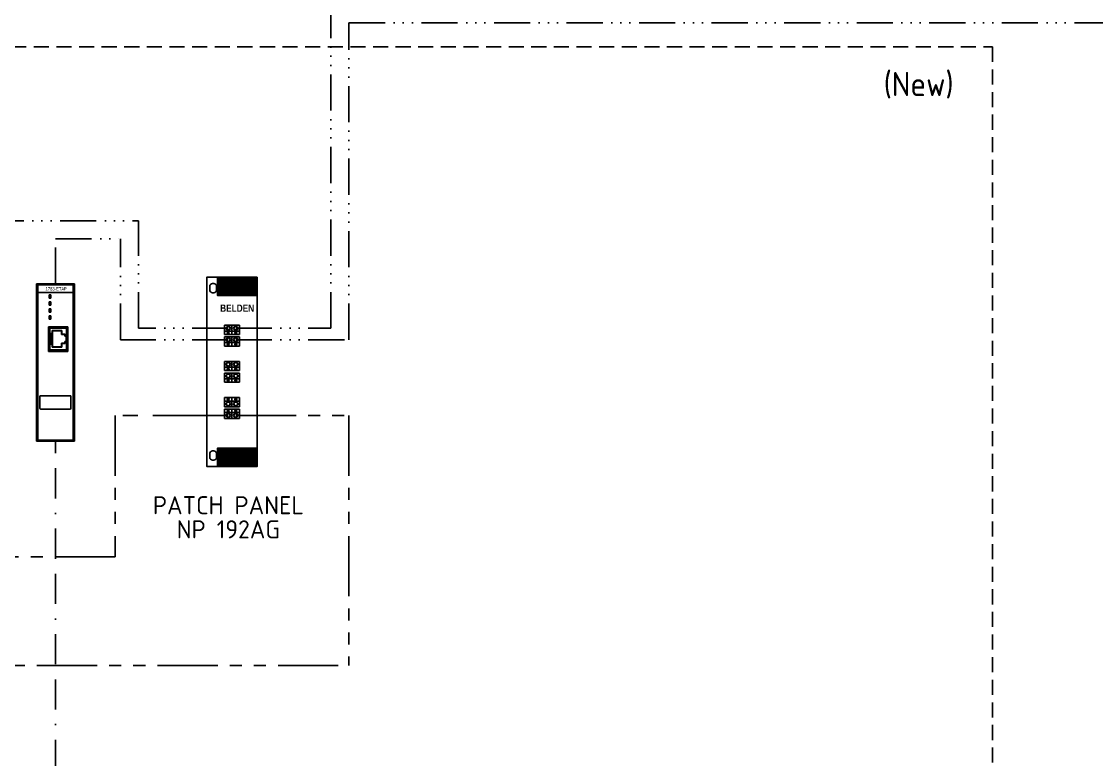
# Model space of a CAD drawing. Header units: inches. Extents: x -3706 to 19254, y 6721 to 14509.
# Drawn here: x 14731 to 16514, y 10686 to 11911 of the extents above; entities that cross this region are included whole.
import ezdxf
from ezdxf.enums import TextEntityAlignment as Align

# ---------------------------------------------------------------- set-up
doc = ezdxf.new("R2010")
doc.units = ezdxf.units.IN
doc.header["$LTSCALE"] = 100
doc.header["$MEASUREMENT"] = 0
for name, pattern in [('ACAD_ISO14W100', [24, 12, -3, 0, -3, 0, -3, 0, -3]), ('BORDER', [1.75, 0.5, -0.25, 0.5, -0.25, 0, -0.25]), ('HIDDEN', [0.375, 0.25, -0.125]), ('PHANTOM', [2.5, 1.25, -0.25, 0.25, -0.25, 0.25, -0.25])]:
    doc.linetypes.add(name, pattern=pattern)
doc.layers.add('STEXT', color=2, linetype='Continuous')
doc.styles.add('ISO3098B', font='iso3098b.shx')
doc.styles.add('STYLE1', font='isocp2.shx', dxfattribs={"height": 25})

# ---------------------------------------------------------------- blocks, each defined once
blk = doc.blocks.new('1783ETAP')
at = {"color": 4, "linetype": 'Continuous'}
for p, q in [((292.71, 159.05), (257.71, 159.05)), ((257.71, 14.06), (257.71, 159.05)), ((257.71, 159.05), (257.71, 14.06)), ((257.71, 14.06), (257.71, 159.05)), ((292.71, 14.06), (292.71, 159.05)), ((258.89, 158.07), (291.52, 158.07)), ((258.89, 133.52), (258.89, 158.07)), ((258.89, 15.04), (258.89, 158.07)), ((258.89, 151.2), (291.52, 151.2)), ((269.34, 145.86), (269.34, 148.94)), ((270.88, 148.94), (269.34, 148.94)), ((269.5, 145.86), (269.5, 148.94)), ((270.88, 145.86), (270.88, 148.94)), ((291.52, 133.52), (291.52, 158.07)), ((291.52, 15.04), (291.52, 158.07)), ((269.34, 145.86), (270.88, 145.86)), ((269.34, 142.5), (269.34, 139.43)), ((270.88, 142.5), (269.34, 142.5)), ((269.34, 139.43), (270.88, 139.43)), ((269.5, 139.43), (269.5, 142.5)), ((269.51, 142.19), (270.72, 142.19)), ((270.72, 140.97), (269.51, 140.97)), ((269.54, 140.97), (269.54, 139.74)), ((270.69, 139.74), (269.54, 139.74)), ((270.69, 139.74), (270.69, 140.97)), ((270.72, 140.97), (270.72, 142.19)), ((270.73, 139.43), (270.73, 142.5)), ((270.88, 139.43), (270.88, 142.5)), ((269.34, 136.07), (269.34, 133)), ((270.88, 136.07), (269.34, 136.07)), ((269.34, 133), (270.88, 133)), ((269.34, 129.63), (269.34, 126.56)), ((270.88, 129.63), (269.34, 129.63)), ((269.5, 133), (269.5, 136.07)), ((269.5, 126.56), (269.5, 129.63)), ((269.51, 135.76), (270.72, 135.76)), ((270.72, 134.53), (269.51, 134.53)), ((269.54, 134.53), (269.54, 133.31)), ((270.69, 133.31), (269.54, 133.31)), ((270.69, 133.31), (270.69, 134.53)), ((270.72, 134.53), (270.72, 135.76)), ((270.73, 133), (270.73, 136.07)), ((270.88, 133), (270.88, 136.07)), ((270.88, 126.56), (270.88, 129.63)), ((268.87, 119.56), (268.87, 96.83)), ((268.87, 119.56), (270.1, 118.33)), ((286.68, 119.56), (268.87, 119.56)), ((269.34, 126.56), (270.88, 126.56)), ((286.68, 119.56), (285.45, 118.33)), ((286.68, 96.83), (286.68, 119.56)), ((269.92, 118.51), (269.92, 97.88)), ((285.63, 118.51), (269.92, 118.51)), ((270.1, 98.05), (270.1, 118.33)), ((270.1, 118.33), (285.45, 118.33)), ((272.18, 113.28), (270.1, 113.28)), ((272.18, 112.97), (270.1, 112.97)), ((270.73, 103.67), (270.73, 112.97)), ((272.18, 113.28), (272.18, 115.94)), ((272.5, 115.62), (272.18, 115.94)), ((272.18, 115.94), (281.08, 115.94)), ((272.5, 113.28), (272.18, 112.97)), ((272.34, 113.13), (272.18, 113.28)), ((272.18, 103.67), (272.18, 112.97)), ((272.5, 101.02), (272.5, 115.62)), ((272.5, 115.62), (280.77, 115.62)), ((280.77, 115.62), (281.08, 115.94)), ((280.77, 115.62), (280.77, 112.38)), ((280.77, 112.38), (281.08, 112.69)), ((280.77, 112.38), (283.73, 112.38)), ((281.08, 115.94), (281.08, 112.69)), ((281.08, 112.69), (284.04, 112.69)), ((283.73, 112.38), (284.04, 112.69)), ((283.73, 112.38), (283.73, 110.82)), ((283.73, 110.82), (284.04, 111.13)), ((283.73, 110.82), (284.98, 110.82)), ((284.04, 112.69), (284.04, 111.13)), ((284.04, 111.13), (285.29, 111.13)), ((284.98, 110.82), (285.29, 111.13)), ((284.98, 110.82), (284.98, 105.82)), ((285.29, 111.13), (285.29, 105.51)), ((285.45, 118.33), (285.45, 98.05)), ((285.63, 97.88), (285.63, 118.51)), ((272.18, 103.67), (270.1, 103.67)), ((272.18, 103.36), (270.1, 103.36)), ((272.18, 103.67), (272.5, 103.36)), ((272.34, 103.52), (272.18, 103.36)), ((272.18, 100.71), (272.18, 103.36)), ((272.5, 101.02), (272.18, 100.71)), ((281.08, 100.71), (272.18, 100.71)), ((280.77, 101.02), (272.5, 101.02)), ((280.77, 104.26), (280.77, 101.02)), ((283.73, 104.26), (280.77, 104.26)), ((280.77, 104.26), (281.08, 103.95)), ((280.77, 101.02), (281.08, 100.71)), ((281.08, 103.95), (281.08, 100.71)), ((284.04, 103.95), (281.08, 103.95)), ((283.73, 105.82), (283.73, 104.26)), ((284.98, 105.82), (283.73, 105.82)), ((283.73, 105.82), (284.04, 105.51)), ((283.73, 104.26), (284.04, 103.95)), ((284.04, 105.51), (284.04, 103.95)), ((285.29, 105.51), (284.04, 105.51)), ((284.98, 105.82), (285.29, 105.51)), ((268.87, 96.83), (270.1, 98.05)), ((268.87, 96.83), (286.68, 96.83)), ((269.92, 97.88), (285.63, 97.88)), ((285.45, 98.26), (270.1, 98.26)), ((285.45, 98.05), (270.1, 98.05)), ((270.73, 98.05), (270.73, 98.26)), ((286.68, 96.83), (285.45, 98.05)), ((260.95, 54.99), (260.89, 54.99)), ((260.89, 44.54), (260.89, 54.99)), ((260.95, 54.99), (260.95, 44.54)), ((261.87, 55.96), (288.54, 55.96)), ((261.87, 55.96), (261.87, 55.91)), ((288.54, 55.91), (261.87, 55.91)), ((288.54, 55.91), (288.54, 55.96)), ((289.52, 54.99), (289.47, 54.99)), ((289.47, 44.54), (289.47, 54.99)), ((289.52, 54.99), (289.52, 44.54)), ((260.89, 44.54), (260.95, 44.54)), ((261.87, 43.62), (288.54, 43.62)), ((261.87, 43.62), (261.87, 43.57)), ((288.54, 43.57), (261.87, 43.57)), ((288.54, 43.57), (288.54, 43.62)), ((289.47, 44.54), (289.52, 44.54)), ((257.71, 14.06), (292.71, 14.06))]:
    blk.add_line(p, q, dxfattribs=at)
for points in [[(258.89, 158.07), (257.71, 159.05)], [(258.89, 158.07), (257.71, 159.05)], [(291.52, 158.07), (292.71, 159.05)], [(291.52, 158.07), (292.71, 159.05)], [(291.52, 102.1), (291.52, 150.22)], [(258.89, 15.04), (291.52, 15.04)]]:
    blk.add_lwpolyline(points, dxfattribs=at)
for centre, radius, start, end in [((261.87, 54.99), 0.976, 90, 180), ((261.87, 54.99), 0.922, 90, 180), ((288.54, 54.99), 0.976, 0, 90), ((288.54, 54.99), 0.922, 0, 90), ((261.87, 44.54), 0.976, 180, 270), ((261.87, 44.54), 0.922, 180, 270), ((288.54, 44.54), 0.976, 270, 0), ((288.54, 44.54), 0.922, 270, 0)]:
    blk.add_arc(centre, radius, start, end, dxfattribs=at)
at = {"layer": 'STEXT', "color": 4, "width": 0.75}
blk.add_text('1783-ETAP', height=3.044, dxfattribs=at).set_placement((275.89, 152.02), align=Align.BOTTOM_CENTER)
blk = doc.blocks.new('PATCH PANEL')
at = {"color": 2}
for p, q in [((590312.11, 508930.21), (590312.11, 508933.07)), ((590314.49, 508935.45), (590315.44, 508935.45)), ((590317.83, 508933.06), (590317.83, 508930.22)), ((590315.44, 508927.83), (590314.49, 508927.83)), ((590324.37, 508893.2), (590324.37, 508900.8)), ((590330.58, 508900.8), (590324.37, 508900.8)), ((590324.37, 508896), (590330.58, 508896)), ((590330.58, 508900.8), (590330.58, 508893.2)), ((590330.58, 508893.2), (590330.58, 508900.8)), ((590336.79, 508900.8), (590330.58, 508900.8)), ((590330.58, 508896), (590336.79, 508896)), ((590336.79, 508900.8), (590336.79, 508893.2)), ((590330.58, 508893.2), (590324.37, 508893.2)), ((590324.37, 508883.6), (590324.37, 508891.2)), ((590330.58, 508891.2), (590324.37, 508891.2)), ((590324.37, 508886.4), (590330.58, 508886.4)), ((590336.79, 508893.2), (590330.58, 508893.2)), ((590330.58, 508891.2), (590330.58, 508883.6)), ((590330.58, 508883.6), (590330.58, 508891.2)), ((590336.79, 508891.2), (590330.58, 508891.2)), ((590330.58, 508886.4), (590336.79, 508886.4)), ((590336.79, 508891.2), (590336.79, 508883.6)), ((590330.58, 508883.6), (590324.37, 508883.6)), ((590336.79, 508883.6), (590330.58, 508883.6)), ((590324.37, 508863.2), (590324.37, 508870.8)), ((590330.58, 508870.8), (590324.37, 508870.8)), ((590330.58, 508870.8), (590330.58, 508863.2)), ((590330.58, 508863.2), (590330.58, 508870.8)), ((590336.79, 508870.8), (590330.58, 508870.8)), ((590336.79, 508870.8), (590336.79, 508863.2)), ((590324.37, 508866), (590330.58, 508866)), ((590330.58, 508863.2), (590324.37, 508863.2)), ((590324.37, 508853.6), (590324.37, 508861.2)), ((590330.58, 508861.2), (590324.37, 508861.2)), ((590330.58, 508866), (590336.79, 508866)), ((590336.79, 508863.2), (590330.58, 508863.2)), ((590330.58, 508861.2), (590330.58, 508853.6)), ((590330.58, 508853.6), (590330.58, 508861.2)), ((590336.79, 508861.2), (590330.58, 508861.2)), ((590336.79, 508861.2), (590336.79, 508853.6)), ((590324.37, 508856.4), (590330.58, 508856.4)), ((590330.58, 508853.6), (590324.37, 508853.6)), ((590330.58, 508856.4), (590336.79, 508856.4)), ((590336.79, 508853.6), (590330.58, 508853.6)), ((590330.58, 508840.8), (590324.37, 508840.8)), ((590324.37, 508840.8), (590324.37, 508833.2)), ((590330.58, 508833.2), (590330.58, 508840.8)), ((590336.79, 508840.8), (590330.58, 508840.8)), ((590330.58, 508840.8), (590330.58, 508833.2)), ((590336.79, 508833.2), (590336.79, 508840.8)), ((590324.37, 508838), (590330.58, 508838)), ((590330.58, 508833.2), (590324.37, 508833.2)), ((590330.58, 508838), (590336.79, 508838)), ((590336.79, 508833.2), (590330.58, 508833.2)), ((590330.58, 508831.2), (590324.37, 508831.2)), ((590324.37, 508831.2), (590324.37, 508823.6)), ((590324.37, 508828.4), (590330.58, 508828.4)), ((590330.58, 508823.6), (590324.37, 508823.6)), ((590330.58, 508823.6), (590330.58, 508831.2)), ((590336.79, 508831.2), (590330.58, 508831.2)), ((590330.58, 508831.2), (590330.58, 508823.6)), ((590330.58, 508828.4), (590336.79, 508828.4)), ((590336.79, 508823.6), (590330.58, 508823.6)), ((590336.79, 508823.6), (590336.79, 508831.2)), ((590315.44, 508796.56), (590314.49, 508796.56)), ((590312.11, 508794.18), (590312.11, 508791.33)), ((590314.49, 508788.94), (590315.44, 508788.94)), ((590317.83, 508791.33), (590317.83, 508794.18))]:
    blk.add_line(p, q, dxfattribs=at)
for points in [[(590351.58, 508940.7), (590309.58, 508940.7), (590309.58, 508783.7), (590351.58, 508783.7)], [(590319.83, 508940.7), (590318.69, 508940.7), (590318.69, 508925.38), (590319.83, 508925.38)], [(590321.33, 508940.7), (590320.19, 508940.7), (590320.19, 508925.38), (590321.33, 508925.38)], [(590322.83, 508940.7), (590321.69, 508940.7), (590321.69, 508925.38), (590322.83, 508925.38)], [(590324.33, 508940.7), (590323.19, 508940.7), (590323.19, 508925.38), (590324.33, 508925.38)], [(590325.83, 508940.7), (590324.69, 508940.7), (590324.69, 508925.38), (590325.83, 508925.38)], [(590327.33, 508940.7), (590326.19, 508940.7), (590326.19, 508925.38), (590327.33, 508925.38)], [(590328.83, 508940.7), (590327.69, 508940.7), (590327.69, 508925.38), (590328.83, 508925.38)], [(590330.33, 508940.7), (590329.19, 508940.7), (590329.19, 508925.38), (590330.33, 508925.38)], [(590331.83, 508940.7), (590330.69, 508940.7), (590330.69, 508925.38), (590331.83, 508925.38)], [(590333.33, 508940.7), (590332.19, 508940.7), (590332.19, 508925.38), (590333.33, 508925.38)], [(590334.83, 508940.7), (590333.69, 508940.7), (590333.69, 508925.38), (590334.83, 508925.38)], [(590336.33, 508940.7), (590335.19, 508940.7), (590335.19, 508925.38), (590336.33, 508925.38)], [(590337.83, 508940.7), (590336.69, 508940.7), (590336.69, 508925.38), (590337.83, 508925.38)], [(590339.33, 508940.7), (590338.19, 508940.7), (590338.19, 508925.38), (590339.33, 508925.38)], [(590340.83, 508940.7), (590339.69, 508940.7), (590339.69, 508925.38), (590340.83, 508925.38)], [(590342.33, 508940.7), (590341.19, 508940.7), (590341.19, 508925.38), (590342.33, 508925.38)], [(590343.83, 508940.7), (590342.69, 508940.7), (590342.69, 508925.38), (590343.83, 508925.38)], [(590345.33, 508940.7), (590344.19, 508940.7), (590344.19, 508925.38), (590345.33, 508925.38)], [(590346.83, 508940.7), (590345.69, 508940.7), (590345.69, 508925.38), (590346.83, 508925.38)], [(590348.33, 508940.7), (590347.19, 508940.7), (590347.19, 508925.38), (590348.33, 508925.38)], [(590349.83, 508940.7), (590348.69, 508940.7), (590348.69, 508925.38), (590349.83, 508925.38)], [(590351.33, 508940.7), (590350.19, 508940.7), (590350.19, 508925.38), (590351.33, 508925.38)], [(590319.83, 508783.7), (590318.69, 508783.7), (590318.69, 508799.02), (590319.83, 508799.02)], [(590321.33, 508783.7), (590320.19, 508783.7), (590320.19, 508799.02), (590321.33, 508799.02)], [(590322.83, 508783.7), (590321.69, 508783.7), (590321.69, 508799.02), (590322.83, 508799.02)], [(590324.33, 508783.7), (590323.19, 508783.7), (590323.19, 508799.02), (590324.33, 508799.02)], [(590325.83, 508783.7), (590324.69, 508783.7), (590324.69, 508799.02), (590325.83, 508799.02)], [(590327.33, 508783.7), (590326.19, 508783.7), (590326.19, 508799.02), (590327.33, 508799.02)], [(590328.83, 508783.7), (590327.69, 508783.7), (590327.69, 508799.02), (590328.83, 508799.02)], [(590330.33, 508783.7), (590329.19, 508783.7), (590329.19, 508799.02), (590330.33, 508799.02)], [(590331.83, 508783.7), (590330.69, 508783.7), (590330.69, 508799.02), (590331.83, 508799.02)], [(590333.33, 508783.7), (590332.19, 508783.7), (590332.19, 508799.02), (590333.33, 508799.02)], [(590334.83, 508783.7), (590333.69, 508783.7), (590333.69, 508799.02), (590334.83, 508799.02)], [(590336.33, 508783.7), (590335.19, 508783.7), (590335.19, 508799.02), (590336.33, 508799.02)], [(590337.83, 508783.7), (590336.69, 508783.7), (590336.69, 508799.02), (590337.83, 508799.02)], [(590339.33, 508783.7), (590338.19, 508783.7), (590338.19, 508799.02), (590339.33, 508799.02)], [(590340.83, 508783.7), (590339.69, 508783.7), (590339.69, 508799.02), (590340.83, 508799.02)], [(590342.33, 508783.7), (590341.19, 508783.7), (590341.19, 508799.02), (590342.33, 508799.02)], [(590343.83, 508783.7), (590342.69, 508783.7), (590342.69, 508799.02), (590343.83, 508799.02)], [(590345.33, 508783.7), (590344.19, 508783.7), (590344.19, 508799.02), (590345.33, 508799.02)], [(590346.83, 508783.7), (590345.69, 508783.7), (590345.69, 508799.02), (590346.83, 508799.02)], [(590348.33, 508783.7), (590347.19, 508783.7), (590347.19, 508799.02), (590348.33, 508799.02)], [(590349.83, 508783.7), (590348.69, 508783.7), (590348.69, 508799.02), (590349.83, 508799.02)], [(590351.33, 508783.7), (590350.19, 508783.7), (590350.19, 508799.02), (590351.33, 508799.02)]]:
    blk.add_lwpolyline(points, close=True, dxfattribs=at)
for points in [[(590312.11, 508933.07), (590312.11, 508933.07, -0.414214), (590314.49, 508935.45)], [(590314.49, 508927.83), (590314.49, 508927.83, -0.414214), (590312.11, 508930.21)], [(590315.44, 508935.45), (590315.44, 508935.45, -0.414214), (590317.83, 508933.06)], [(590317.83, 508930.22), (590317.83, 508930.22, -0.414214), (590315.44, 508927.83)], [(590314.49, 508796.56), (590314.49, 508796.56, 0.414214), (590312.11, 508794.18)], [(590317.83, 508794.18), (590317.83, 508794.18, 0.414214), (590315.44, 508796.56)], [(590312.11, 508791.33), (590312.11, 508791.33, 0.414214), (590314.49, 508788.94)], [(590315.44, 508788.94), (590315.44, 508788.94, 0.414214), (590317.83, 508791.33)]]:
    blk.add_lwpolyline(points, format="xyb", dxfattribs=at)
for centre, radius in [((590327.47, 508898.4), 1.73), ((590327.47, 508898.4), 1.5), ((590327.47, 508894.6), 0.864), ((590327.47, 508894.6), 0.749), ((590333.69, 508898.4), 1.73), ((590333.69, 508898.4), 1.5), ((590333.69, 508894.6), 0.864), ((590333.69, 508894.6), 0.749), ((590327.47, 508888.8), 1.73), ((590327.47, 508888.8), 1.5), ((590327.47, 508885), 0.864), ((590327.47, 508885), 0.749), ((590333.69, 508888.8), 1.73), ((590333.69, 508888.8), 1.5), ((590333.69, 508885), 0.864), ((590333.69, 508885), 0.749), ((590327.47, 508868.4), 1.73), ((590327.47, 508868.4), 1.5), ((590333.69, 508868.4), 1.73), ((590333.69, 508868.4), 1.5), ((590327.47, 508858.8), 1.73), ((590327.47, 508858.8), 1.5), ((590327.47, 508864.6), 0.864), ((590327.47, 508864.6), 0.749), ((590333.69, 508858.8), 1.73), ((590333.69, 508858.8), 1.5), ((590333.69, 508864.6), 0.864), ((590333.69, 508864.6), 0.749), ((590327.47, 508855), 0.864), ((590327.47, 508855), 0.749), ((590333.69, 508855), 0.864), ((590333.69, 508855), 0.749), ((590327.47, 508835.6), 1.73), ((590327.47, 508835.6), 1.5), ((590327.47, 508839.4), 0.864), ((590327.47, 508839.4), 0.749), ((590333.69, 508835.6), 1.73), ((590333.69, 508835.6), 1.5), ((590333.69, 508839.4), 0.864), ((590333.69, 508839.4), 0.749), ((590327.47, 508826), 1.73), ((590327.47, 508826), 1.5), ((590327.47, 508829.8), 0.864), ((590327.47, 508829.8), 0.749), ((590333.69, 508826), 1.73), ((590333.69, 508826), 1.5), ((590333.69, 508829.8), 0.864), ((590333.69, 508829.8), 0.749)]:
    blk.add_circle(centre, radius, dxfattribs=at)
at = {"color": 2, "insert": (590320.73, 508917.99), "char_height": 6, "width": 21.5686, "attachment_point": 1}
blk.add_mtext('{\\fArial Narrow|b1|i0|c0|p34;BELDEN}', dxfattribs=at)

msp = doc.modelspace()

# ---------------------------------------------------------------- linework, layer by layer
at = {"color": 20, "linetype": 'ACAD_ISO14W100', "ltscale": 0.05}
for p, q in [((15244.5, 11401.9), (15244.5, 11938.4)), ((15274.5, 11382.7), (15274.5, 11908.4)), ((15274.5, 11908.4), (18674.4, 11908.4)), ((14675.2, 11580.1), (14925.4, 11580.1)), ((14925.4, 11401.9), (14925.4, 11580.1)), ((14787.8, 11550.1), (14895.4, 11550.1)), ((14787.8, 11475.5), (14787.8, 11550.1)), ((14895.4, 11382.7), (14895.4, 11550.1)), ((15074.4, 11401.9), (14925.4, 11401.9)), ((15086.8, 11401.9), (15244.5, 11401.9)), ((15074.4, 11382.7), (14895.4, 11382.7)), ((15086.8, 11382.7), (15274.5, 11382.7))]:
    msp.add_line(p, q, dxfattribs=at)
at = {"color": 1, "linetype": 'PHANTOM'}
msp.add_line((15074.4, 11257.1), (14886.7, 11257.1), dxfattribs=at)
at = {"color": 1, "linetype": 'PHANTOM', "ltscale": 0.8}
for p, q in [((14886.7, 11257.1), (14886.7, 11022.5)), ((15086.8, 11257.1), (15274.5, 11257.1)), ((15274.5, 11257.1), (15274.5, 10842.5)), ((14886.7, 11022.5), (12872, 11022.5)), ((13356.9, 10842.5), (15274.5, 10842.5))]:
    msp.add_line(p, q, dxfattribs=at)
at = {"color": 0, "linetype": 'BORDER'}
msp.add_line((14787.8, 10244), (14787.8, 11214.5), dxfattribs=at)
at = {"color": 8, "linetype": 'HIDDEN'}
msp.add_lwpolyline([(12989.4, 11868.7), (16342, 11868.7), (16342, 9471.7), (12989.4, 9471.7)], close=True, dxfattribs=at)

# ---------------------------------------------------------------- block references
for name, p, xscale, yscale, zscale in [('PATCH PANEL', (-1165580.6, -1006394.9), 2, 2, 2), ('1783ETAP', (14292.4, 11189.2), 1.800000000000182, 1.799999999999955, 1.8)]:
    msp.add_blockref(name, p, dxfattribs=dict(xscale=xscale, yscale=yscale, zscale=zscale))

# ---------------------------------------------------------------- texts
at = {"color": 1, "style": 'STYLE1'}
msp.add_text('(New)', height=40, dxfattribs=at).set_placement((16161.3, 11786.9))
at = {"color": 7, "linetype": 'Continuous', "style": 'ISO3098B'}
for s, p in [('PATCH PANEL', (15074.5, 11108.2, 7.7)), ('NP 192AG', (15074.5, 11068.2, 7.7))]:
    msp.add_text(s, height=30, dxfattribs=at).set_placement(p, align=Align.MIDDLE_CENTER)

doc.saveas('drawing.dxf')
